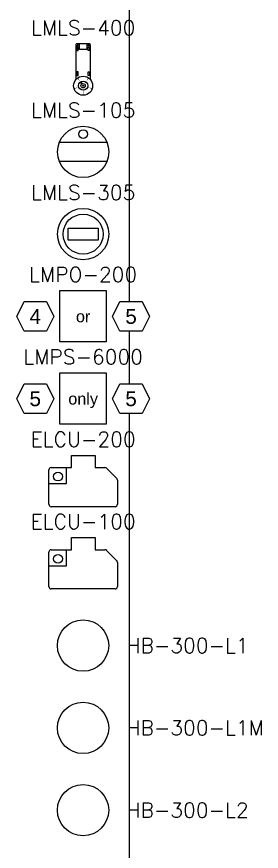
# Model space of a CAD drawing. Header units: inches. Extents: x -312 to -2, y -182 to 37.
# Drawn here: x -200.84 to -196.88, y -128.51 to -115.02 of the extents above; entities that cross this region are included whole.
import ezdxf
from ezdxf.enums import TextEntityAlignment as Align

# ---------------------------------------------------------------- set-up
doc = ezdxf.new("R2010")
doc.units = ezdxf.units.IN
doc.header["$MEASUREMENT"] = 0
doc.set_wipeout_variables(frame=1)
doc.linetypes.add('HIDDEN', pattern=[0.375, 0.25, -0.125])
doc.layers.add('_WS_18_AWG', color=7, linetype='Continuous')
doc.layers.add('_WS_20_AWG', color=7, linetype='Continuous')
doc.styles.add('Arial', font='arial.ttf', dxfattribs={"height": 0.1875})
doc.styles.add('ROMANS', font='ROMANS.shx')

# ---------------------------------------------------------------- blocks, each defined once
blk = doc.blocks.new('ELCU-200')
at = {"linetype": 'Continuous'}
for p, q in [((-0.188, 0.218), (-0.188, 0.415)), ((-0.188, 0.218), (-0.188, 0.415)), ((0.193, 0.415), (0.193, 0.218)), ((0.193, 0.415), (0.193, 0.218)), ((-0.555, -0.345), (-0.555, 0.179)), ((-0.555, -0.345), (-0.555, 0.179)), ((-0.516, 0.218), (-0.188, 0.218)), ((-0.516, 0.218), (-0.188, 0.218)), ((0.193, 0.218), (0.353, 0.218)), ((0.193, 0.218), (0.353, 0.218)), ((0.38, 0.206), (0.544, 0.042)), ((0.38, 0.206), (0.544, 0.042)), ((0.555, 0.015), (0.555, -0.376)), ((0.555, 0.015), (0.555, -0.376)), ((-0.555, -0.376), (-0.555, -0.345)), ((-0.555, -0.376), (-0.555, -0.345)), ((0.516, -0.415), (-0.516, -0.415)), ((0.516, -0.415), (-0.516, -0.415))]:
    blk.add_line(p, q, dxfattribs=at)
for p, q in [((-0.188, 0.415), (0.193, 0.415)), ((-0.269, -0.042), (-0.269, 0.218)), ((-0.269, -0.042), (-0.269, 0.218)), ((-0.555, -0.042), (-0.269, -0.042)), ((-0.555, -0.042), (-0.269, -0.042))]:
    blk.add_line(p, q)
blk.add_circle((-0.406, 0.072), 0.0718)
blk.add_circle((-0.406, 0.072), 0.0718)
for centre, start, end in [((-0.516, 0.179), 90, 180), ((-0.516, 0.179), 90, 180), ((0.353, 0.179), 44.9169, 90), ((0.353, 0.179), 44.9169, 90), ((0.516, 0.015), 0, 44.9169), ((0.516, 0.015), 0, 44.9169), ((-0.516, -0.376), 180, 270), ((-0.516, -0.376), 180, 270), ((0.516, -0.376), 270, 0), ((0.516, -0.376), 270, 0)]:
    blk.add_arc(centre, 0.0391, start, end, dxfattribs=at)
at = {"insert": (0, 0.674), "char_height": 0.24, "width": 5.724, "attachment_point": 5, "style": 'ROMANS'}
blk.add_mtext('ELCU-200', dxfattribs=at)
blk = doc.blocks.new('ELCU-100')
at = {"linetype": 'Continuous'}
for p, q in [((-0.188, 0.218), (-0.188, 0.415)), ((-0.188, 0.218), (-0.188, 0.415)), ((0.193, 0.415), (0.193, 0.218)), ((0.193, 0.415), (0.193, 0.218)), ((-0.555, -0.345), (-0.555, 0.179)), ((-0.555, -0.345), (-0.555, 0.179)), ((-0.516, 0.218), (-0.188, 0.218)), ((-0.516, 0.218), (-0.188, 0.218)), ((0.193, 0.218), (0.353, 0.218)), ((0.193, 0.218), (0.353, 0.218)), ((0.38, 0.206), (0.544, 0.042)), ((0.38, 0.206), (0.544, 0.042)), ((0.555, 0.015), (0.555, -0.376)), ((0.555, 0.015), (0.555, -0.376)), ((-0.555, -0.376), (-0.555, -0.345)), ((-0.555, -0.376), (-0.555, -0.345)), ((0.516, -0.415), (-0.516, -0.415)), ((0.516, -0.415), (-0.516, -0.415))]:
    blk.add_line(p, q, dxfattribs=at)
for p, q in [((-0.188, 0.415), (0.193, 0.415)), ((-0.269, -0.042), (-0.269, 0.218)), ((-0.269, -0.042), (-0.269, 0.218)), ((-0.555, -0.042), (-0.269, -0.042)), ((-0.555, -0.042), (-0.269, -0.042))]:
    blk.add_line(p, q)
blk.add_circle((-0.406, 0.072), 0.0718)
blk.add_circle((-0.406, 0.072), 0.0718)
for centre, start, end in [((-0.516, 0.179), 90, 180), ((-0.516, 0.179), 90, 180), ((0.353, 0.179), 44.9169, 90), ((0.353, 0.179), 44.9169, 90), ((0.516, 0.015), 0, 44.9169), ((0.516, 0.015), 0, 44.9169), ((-0.516, -0.376), 180, 270), ((-0.516, -0.376), 180, 270), ((0.516, -0.376), 270, 0), ((0.516, -0.376), 270, 0)]:
    blk.add_arc(centre, 0.0391, start, end, dxfattribs=at)
at = {"insert": (0, 0.674), "char_height": 0.24, "width": 5.724, "attachment_point": 5, "style": 'ROMANS'}
blk.add_mtext('ELCU-100', dxfattribs=at)
blk = doc.blocks.new('HB-300-L1')
blk.add_circle((0, 0), 0.415)
at = {"style": 'ROMANS'}
blk.add_text('HB-300-L1', height=0.24, dxfattribs=at).set_placement((0.704, -0.12))
blk = doc.blocks.new('HB-300-L1M')
blk.add_circle((0, 0), 0.415)
at = {"style": 'ROMANS'}
blk.add_text('HB-300-L1M', height=0.24, dxfattribs=at).set_placement((0.704, -0.12))
blk = doc.blocks.new('HB-300-L2')
blk.add_circle((0, 0), 0.415)
at = {"style": 'ROMANS'}
blk.add_text('HB-300-L2', height=0.24, dxfattribs=at).set_placement((0.704, -0.12))
blk = doc.blocks.new('LMLS-400')
at = {"insert": (0, 0.674), "char_height": 0.24, "width": 5.724, "attachment_point": 5, "style": 'ROMANS'}
blk.add_mtext('LMLS-400', dxfattribs=at)
blk.add_wipeout([(-0.154, -0.415), (0.154, -0.415), (0.154, 0.415), (-0.154, 0.415)])
at = {"linetype": 'HIDDEN'}
for p, q in [((-0.061, 0.322), (-0.061, 0.415)), ((0.061, 0.415), (0.061, 0.322)), ((0.061, 0.322), (-0.061, 0.322))]:
    blk.add_line(p, q, dxfattribs=at)
for points, format in [([(0.117, -0.16), (0.117, 0.397, 0.414214), (0.099, 0.415), (-0.099, 0.415, 0.414214), (-0.117, 0.397), (-0.117, -0.16)], "xyb"), ([(-0.087, -0.14, 0.00917, 0.00229, 0), (-0.048, -0.194, 0, 0, 0)], "xyseb"), ([(0.087, -0.14, 0.00917, 0.00229, 0), (0.048, -0.194, 0, 0, 0)], "xyseb"), ([(-0.141, -0.307, 0.00917, 0.00229, 0), (-0.078, -0.286, 0, 0, 0)], "xyseb"), ([(0, -0.409, 0.00917, 0.00229, 0), (0, -0.343, 0, 0, 0)], "xyseb"), ([(0.141, -0.307, 0.00917, 0.00229, 0), (0.078, -0.286, 0, 0, 0)], "xyseb")]:
    blk.add_lwpolyline(points, format=format)
for points in [[(-0.101, 0.363), (-0.101, 0.306), (-0.082, 0.306), (-0.082, 0.363)], [(0.101, 0.363), (0.101, 0.306), (0.082, 0.306), (0.082, 0.363)], [(-0.101, -0.038), (-0.101, -0.096), (-0.082, -0.096), (-0.082, -0.038)], [(0.101, -0.038), (0.101, -0.096), (0.082, -0.096), (0.082, -0.038)]]:
    blk.add_lwpolyline(points, close=True)
for centre, radius in [((-0.091, 0.39), 0.0115), ((0.091, 0.39), 0.0115), ((0, -0.261), 0.154), ((0, -0.261), 0.0745), ((-0.034, -0.214), 0.00721), ((0, -0.261), 0.035), ((0, -0.261), 0.00721)]:
    blk.add_circle(centre, radius)
blk = doc.blocks.new('LMLS-105')
at = {"insert": (0, 0.674), "char_height": 0.24, "width": 5.724, "attachment_point": 5, "style": 'ROMANS'}
blk.add_mtext('LMLS-105', dxfattribs=at)
blk.add_wipeout([(-0.415, 0.415), (0.415, 0.415), (0.415, -0.415), (-0.415, -0.415)])
for p, q in [((-0.385, 0.154), (0.385, 0.154)), ((0.385, -0.154), (-0.385, -0.154))]:
    blk.add_line(p, q)
at = {"linetype": 'Continuous'}
blk.add_circle((0, 0), 0.415, dxfattribs=at)
blk.add_circle((0, 0.287), 0.0712)
blk = doc.blocks.new('LMLS-305')
at = {"insert": (0, 0.674), "char_height": 0.24, "width": 5.724, "attachment_point": 5, "style": 'ROMANS'}
blk.add_mtext('LMLS-305', dxfattribs=at)
blk.add_wipeout([(-0.415, 0.415), (0.415, 0.415), (0.415, -0.415), (-0.415, -0.415)])
blk.add_lwpolyline([(-0.243, 0.097), (0.243, 0.097), (0.243, -0.097), (-0.243, -0.097)], close=True)
for radius in [0.415, 0.324]:
    blk.add_circle((0, 0), radius)
blk = doc.blocks.new('_HEX_NOTE_4')
at = {"color": 0, "linetype": 'Continuous'}
for p, q in [((-0.3, 0), (-0.18, 0.24)), ((-0.18, 0.24), (0.18, 0.24)), ((0.18, 0.24), (0.3, 0)), ((-0.18, -0.24), (-0.3, 0)), ((0.3, 0), (0.18, -0.24)), ((0.18, -0.24), (-0.18, -0.24))]:
    blk.add_line(p, q, dxfattribs=at)
at = {"color": 0, "style": 'Arial'}
blk.add_text('4', height=0.24, dxfattribs=at).set_placement((0, 0), align=Align.MIDDLE_CENTER)
blk = doc.blocks.new('_HEX_NOTE_5')
at = {"color": 0, "linetype": 'Continuous'}
for p, q in [((-0.3, 0), (-0.18, 0.24)), ((-0.18, 0.24), (0.18, 0.24)), ((0.18, 0.24), (0.3, 0)), ((-0.18, -0.24), (-0.3, 0)), ((0.3, 0), (0.18, -0.24)), ((0.18, -0.24), (-0.18, -0.24))]:
    blk.add_line(p, q, dxfattribs=at)
at = {"color": 0, "style": 'Arial'}
blk.add_text('5', height=0.24, dxfattribs=at).set_placement((0, 0), align=Align.MIDDLE_CENTER)
blk = doc.blocks.new('LMPO-200')
at = {"insert": (0, 0.677), "char_height": 0.24, "width": 5.724, "attachment_point": 5, "style": 'ROMANS'}
blk.add_mtext('LMPO-200', dxfattribs=at)
blk.add_wipeout([(-1.075, 0.24), (1.075, 0.24), (1.075, -0.24), (-1.075, -0.24)])
at = {"layer": '_WS_18_AWG'}
blk.add_blockref('_HEX_NOTE_4', (-0.775, 0), dxfattribs=at)
at = {"layer": '_WS_20_AWG'}
blk.add_blockref('_HEX_NOTE_5', (0.775, 0), dxfattribs=at)
blk.add_wipeout([(-0.375, -0.413), (0.375, -0.413), (0.375, 0.417), (-0.375, 0.417)])
blk.add_lwpolyline([(-0.375, 0.417), (0.375, 0.417), (0.375, -0.413), (-0.375, -0.413)], close=True)
at = {"style": 'Arial'}
blk.add_text('or', height=0.1875, dxfattribs=at).set_placement((0, 0), align=Align.MIDDLE_CENTER)
blk = doc.blocks.new('LMPS-6000')
at = {"insert": (0, 0.677), "char_height": 0.24, "width": 5.724, "attachment_point": 5, "style": 'ROMANS'}
blk.add_mtext('LMPS-6000', dxfattribs=at)
blk.add_wipeout([(-1.075, 0.24), (1.075, 0.24), (1.075, -0.24), (-1.075, -0.24)])
at = {"layer": '_WS_20_AWG'}
for p in [(-0.775, 0), (0.775, 0)]:
    blk.add_blockref('_HEX_NOTE_5', p, dxfattribs=at)
blk.add_wipeout([(-0.375, -0.413), (0.375, -0.413), (0.375, 0.417), (-0.375, 0.417)])
blk.add_lwpolyline([(-0.375, 0.417), (0.375, 0.417), (0.375, -0.413), (-0.375, -0.413)], close=True)
at = {"style": 'Arial'}
blk.add_text('only', height=0.1875, dxfattribs=at).set_placement((0, 0), align=Align.MIDDLE_CENTER)

msp = doc.modelspace()

# ---------------------------------------------------------------- linework, layer by layer
at = {"color": 1}
msp.add_line((-199.01352, -181.78912), (-199.01352, -29.38403), dxfattribs=at)

# ---------------------------------------------------------------- block references
for name, p in [('ELCU-200', (-199.76159, -122.52323)), ('ELCU-100', (-199.76159, -123.85323)), ('HB-300-L1', (-199.76353, -125.18324)), ('HB-300-L1M', (-199.76355, -126.51323)), ('HB-300-L2', (-199.76355, -127.84323))]:
    msp.add_blockref(name, p)

# ---------------------------------------------------------------- next in the draw order: block references
for name, p in [('LMLS-400', (-199.76159, -115.87323)), ('LMLS-105', (-199.76159, -117.20323)), ('LMLS-305', (-199.76159, -118.53323)), ('LMPO-200', (-199.76159, -119.86323)), ('LMPS-6000', (-199.76159, -121.19323))]:
    msp.add_blockref(name, p)

doc.saveas('drawing.dxf')
